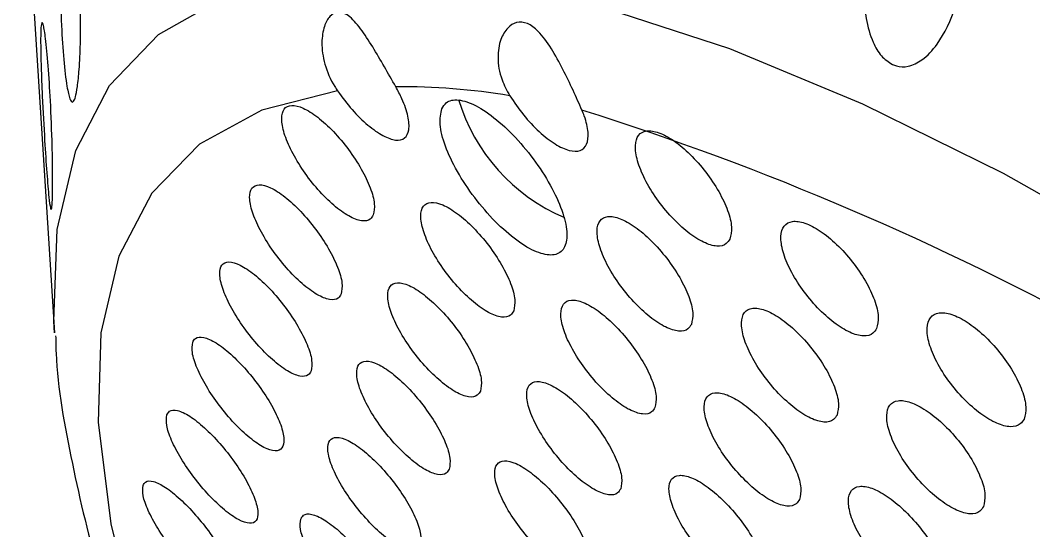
# Model space of a CAD drawing. Extents: x 1076 to 1148, y 508 to 635.
# Drawn here: x 1112.622 to 1113.301, y 555.632 to 555.975 of the extents above; entities that cross this region are included whole.
import ezdxf

# ---------------------------------------------------------------- set-up
doc = ezdxf.new("R2010")
doc.units = 0
doc.header["$MEASUREMENT"] = 0
doc.layers.add('1', color=4, linetype='Continuous')
doc.layers.add('GEOMETRY', color=4, linetype='Continuous', lineweight=25)

# ---------------------------------------------------------------- blocks, each defined once
blk = doc.blocks.new('SUCTION 1235301')
at = {"layer": 'GEOMETRY'}
blk.add_line((-2.16313, 0.07657), (-2.14019, -0.28369), dxfattribs=at)
at = {"layer": 'GEOMETRY', "flags": 128}
for points in [[(-2.14019, -0.28369), (-2.14062, -0.27599), (-2.13847, -0.21438), (-2.12597, -0.16147), (-2.10323, -0.11777), (-2.07049, -0.0837), (-2.02805, -0.05959), (-1.97632, -0.04567), (-1.91579, -0.04207), (-1.84706, -0.04884), (-1.77079, -0.0659), (-1.6877, -0.09309), (-1.59861, -0.13016), (-1.50436, -0.17673), (-1.40586, -0.23237)], [(-1.95047, -0.12152), (-2.0013, -0.1343), (-2.04295, -0.15719), (-2.07502, -0.18995), (-2.09718, -0.23226), (-2.10921, -0.28369), (-2.11098, -0.34373), (-2.10249, -0.41177), (-2.0838, -0.48712)]]:
    blk.add_lwpolyline(points, dxfattribs=at)
at = {"layer": 'GEOMETRY'}
for centre, radius, start, end in [((-1.90866, -0.57028), 0.45162, 80.61806, 90.35508), ((-1.7496, -0.0911), 0.12517, 196.75672, 247.0314), ((-2.36744, -1.97643), 1.93143, 49.74303, 72.50078)]:
    blk.add_arc(centre, radius, start, end, dxfattribs=at)
for points, knots in [([(-1.57862, -0.10377), (-1.5812, -0.10207), (-1.58634, -0.09868), (-1.59257, -0.08772), (-1.59725, -0.07089), (-1.59814, -0.04812), (-1.59413, -0.02166), (-1.58555, 0.00097), (-1.57434, 0.01592), (-1.56436, 0.02251), (-1.55516, 0.02371), (-1.54708, 0.02037), (-1.54037, 0.01325), (-1.53457, 0.00189), (-1.53037, -0.01615), (-1.53034, -0.03996), (-1.53583, -0.06664), (-1.5458, -0.08798), (-1.55769, -0.10076), (-1.56738, -0.10551), (-1.57433, -0.10552), (-1.57774, -0.10413), (-1.57862, -0.10377)], [0, 0, 0, 0, 0.034731, 0.069289, 0.118675, 0.187867, 0.259196, 0.345763, 0.401821, 0.444605, 0.479365, 0.514264, 0.54619, 0.580166, 0.63272, 0.704739, 0.778627, 0.865871, 0.916664, 0.956226, 0.988678, 1, 1, 1, 1]), ([(-2.12666, -0.12704), (-2.1272, -0.12799), (-2.12828, -0.12988), (-2.13011, -0.12683), (-2.13214, -0.11781), (-2.1341, -0.10077), (-2.13571, -0.0764), (-2.13642, -0.0509), (-2.13613, -0.02905), (-2.13526, -0.01494), (-2.134, -0.0058), (-2.13245, -0.00126), (-2.13074, -0.00098), (-2.12875, -0.00486), (-2.12638, -0.01547), (-2.12419, -0.03432), (-2.12272, -0.06021), (-2.12256, -0.08577), (-2.12349, -0.10624), (-2.1247, -0.11848), (-2.12583, -0.12461), (-2.12649, -0.12654), (-2.12666, -0.12704)], [0, 0, 0, 0, 0.034731, 0.069289, 0.118675, 0.187867, 0.259196, 0.345763, 0.401821, 0.444605, 0.479365, 0.514264, 0.54619, 0.580166, 0.63272, 0.704739, 0.778627, 0.865871, 0.916664, 0.956226, 0.988678, 1, 1, 1, 1]), ([(-1.91146, -0.11867), (-1.91399, -0.1142), (-1.91905, -0.10527), (-1.92715, -0.09145), (-1.93517, -0.07908), (-1.94303, -0.0703), (-1.95017, -0.0677), (-1.95582, -0.07086), (-1.95978, -0.07812), (-1.96156, -0.08923), (-1.95975, -0.10344), (-1.95491, -0.1148), (-1.95113, -0.12052), (-1.95047, -0.12152)], [0, 0, 0, 0, 0.096841, 0.193448, 0.296278, 0.404065, 0.502563, 0.587113, 0.671027, 0.765664, 0.871634, 0.977666, 1, 1, 1, 1]), ([(-2.14184, -0.19795), (-2.142, -0.19925), (-2.14232, -0.20184), (-2.14304, -0.20005), (-2.14405, -0.19247), (-2.14536, -0.17685), (-2.1469, -0.15362), (-2.14826, -0.12858), (-2.14916, -0.1065), (-2.1495, -0.09178), (-2.14945, -0.08181), (-2.14906, -0.07629), (-2.1484, -0.07494), (-2.14744, -0.07759), (-2.14602, -0.08675), (-2.14435, -0.10422), (-2.14275, -0.12911), (-2.14176, -0.15439), (-2.1414, -0.17529), (-2.14143, -0.18819), (-2.14163, -0.195), (-2.1418, -0.19735), (-2.14184, -0.19795)], [0, 0, 0, 0, 0.034731, 0.069289, 0.118675, 0.187867, 0.259196, 0.345763, 0.401821, 0.444605, 0.479365, 0.514264, 0.54619, 0.580166, 0.63272, 0.704739, 0.778627, 0.865871, 0.916664, 0.956226, 0.988678, 1, 1, 1, 1]), ([(-1.78668, -0.13438), (-1.78859, -0.13002), (-1.79241, -0.1213), (-1.79953, -0.10662), (-1.80724, -0.09247), (-1.81524, -0.08146), (-1.82328, -0.07553), (-1.83051, -0.07493), (-1.83685, -0.07892), (-1.84168, -0.08701), (-1.84368, -0.09905), (-1.84154, -0.11259), (-1.83695, -0.12114), (-1.83504, -0.1247)], [0, 0, 0, 0, 0.093221, 0.18622, 0.285297, 0.390726, 0.472849, 0.555171, 0.633638, 0.719929, 0.819391, 0.92477, 1, 1, 1, 1]), ([(-1.95047, -0.12152), (-1.9473, -0.1258), (-1.94095, -0.13437), (-1.93009, -0.14491), (-1.91981, -0.15212), (-1.91113, -0.15515), (-1.90505, -0.15373), (-1.90217, -0.14808), (-1.90282, -0.13882), (-1.9063, -0.12842), (-1.91002, -0.12139), (-1.91146, -0.11867)], [0, 0, 0, 0, 0.11725, 0.234523, 0.351146, 0.466673, 0.581355, 0.695808, 0.810733, 0.926629, 1, 1, 1, 1]), ([(-1.88059, -0.13341), (-1.88131, -0.13664), (-1.88277, -0.14308), (-1.87881, -0.15824), (-1.87072, -0.17545), (-1.85894, -0.19329), (-1.84491, -0.20958), (-1.83025, -0.22242), (-1.81669, -0.23032), (-1.80575, -0.23247), (-1.7986, -0.22871), (-1.79598, -0.2195), (-1.79818, -0.20582), (-1.80501, -0.18913), (-1.81577, -0.17125), (-1.82926, -0.15426), (-1.8439, -0.14016), (-1.858, -0.13058), (-1.86984, -0.12665), (-1.87736, -0.12815), (-1.8797, -0.13196), (-1.88059, -0.13341)], [0, 0, 0, 0, 0.053692, 0.107371, 0.161375, 0.215687, 0.270035, 0.324127, 0.377785, 0.431027, 0.484051, 0.537149, 0.590575, 0.644446, 0.698685, 0.753056, 0.807256, 0.861058, 0.914416, 0.967477, 1, 1, 1, 1]), ([(-1.83504, -0.1247), (-1.83209, -0.12908), (-1.82618, -0.13783), (-1.81533, -0.14923), (-1.80454, -0.15763), (-1.79486, -0.16208), (-1.78742, -0.16213), (-1.78297, -0.15786), (-1.782, -0.14971), (-1.78396, -0.14112), (-1.78615, -0.1357), (-1.78668, -0.13438)], [0, 0, 0, 0, 0.121569, 0.243165, 0.364036, 0.483773, 0.602711, 0.721523, 0.840929, 0.96139, 1, 1, 1, 1]), ([(-1.9265, -0.20466), (-1.92603, -0.20234), (-1.92509, -0.19771), (-1.92816, -0.18662), (-1.93419, -0.17393), (-1.94287, -0.16064), (-1.95317, -0.14839), (-1.96389, -0.13859), (-1.97377, -0.1324), (-1.98168, -0.1305), (-1.98676, -0.13302), (-1.9885, -0.13964), (-1.98672, -0.14962), (-1.98159, -0.16191), (-1.97364, -0.17518), (-1.96373, -0.18792), (-1.95301, -0.19862), (-1.94272, -0.20604), (-1.93413, -0.20928), (-1.92873, -0.20841), (-1.92711, -0.20569), (-1.9265, -0.20466)], [0, 0, 0, 0, 0.053437, 0.106861, 0.160614, 0.21479, 0.269177, 0.32347, 0.377399, 0.43086, 0.483958, 0.536953, 0.590147, 0.643756, 0.697815, 0.752168, 0.806524, 0.860586, 0.91419, 0.967379, 1, 1, 1, 1]), ([(-1.68756, -0.22081), (-1.68694, -0.21833), (-1.68572, -0.21337), (-1.68856, -0.20192), (-1.69456, -0.18901), (-1.70341, -0.17575), (-1.71398, -0.16378), (-1.72506, -0.15447), (-1.73535, -0.14889), (-1.74371, -0.14758), (-1.74928, -0.15063), (-1.75144, -0.15771), (-1.74995, -0.16809), (-1.74491, -0.18064), (-1.73685, -0.19396), (-1.72669, -0.2065), (-1.71563, -0.21676), (-1.70495, -0.2236), (-1.69592, -0.22624), (-1.69012, -0.22488), (-1.68826, -0.22193), (-1.68756, -0.22081)], [0, 0, 0, 0, 0.053943, 0.107872, 0.162096, 0.216492, 0.270748, 0.324612, 0.378009, 0.431071, 0.484076, 0.537319, 0.590994, 0.645112, 0.699487, 0.753819, 0.807822, 0.861358, 0.9145, 0.96749, 1, 1, 1, 1]), ([(-1.94807, -0.25766), (-1.94765, -0.2554), (-1.94682, -0.25088), (-1.95, -0.23995), (-1.95612, -0.22738), (-1.96484, -0.21418), (-1.97512, -0.20194), (-1.9858, -0.19207), (-1.99561, -0.18576), (-2.00342, -0.1837), (-2.00837, -0.18606), (-2.00997, -0.19252), (-2.00805, -0.20235), (-2.00283, -0.21451), (-1.99483, -0.22768), (-1.98491, -0.24038), (-1.97423, -0.25112), (-1.964, -0.25865), (-1.9555, -0.26204), (-1.9502, -0.26131), (-1.94866, -0.25867), (-1.94807, -0.25766)], [0, 0, 0, 0, 0.053333, 0.106654, 0.160262, 0.214294, 0.268605, 0.322921, 0.376966, 0.430581, 0.483802, 0.536838, 0.589974, 0.643449, 0.697357, 0.751607, 0.805954, 0.860107, 0.913861, 0.967189, 1, 1, 1, 1]), ([(-1.83243, -0.26904), (-1.83194, -0.26669), (-1.83096, -0.26201), (-1.83403, -0.25089), (-1.84013, -0.23822), (-1.84893, -0.22502), (-1.85936, -0.21291), (-1.87022, -0.2033), (-1.88024, -0.19729), (-1.88828, -0.19553), (-1.89347, -0.19817), (-1.89527, -0.20486), (-1.89351, -0.21489), (-1.88833, -0.22717), (-1.88027, -0.24037), (-1.87023, -0.25298), (-1.85937, -0.26351), (-1.84895, -0.27075), (-1.84023, -0.27383), (-1.83473, -0.27285), (-1.83306, -0.27009), (-1.83243, -0.26904)], [0, 0, 0, 0, 0.053572, 0.107132, 0.160986, 0.215172, 0.269474, 0.32362, 0.377409, 0.430798, 0.483922, 0.537029, 0.590372, 0.644102, 0.698203, 0.752498, 0.806719, 0.860632, 0.914138, 0.967322, 1, 1, 1, 1]), ([(-1.71336, -0.27805), (-1.7128, -0.27563), (-1.71168, -0.27079), (-1.71464, -0.2595), (-1.72073, -0.24672), (-1.7296, -0.23354), (-1.74017, -0.22157), (-1.75121, -0.2122), (-1.76143, -0.20648), (-1.76969, -0.20502), (-1.77512, -0.20792), (-1.77714, -0.21484), (-1.77552, -0.22505), (-1.77038, -0.23747), (-1.76228, -0.25069), (-1.75211, -0.2632), (-1.74109, -0.27351), (-1.73047, -0.28046), (-1.72152, -0.28324), (-1.71582, -0.28203), (-1.71404, -0.27915), (-1.71336, -0.27805)], [0, 0, 0, 0, 0.0538085, 0.1076053, 0.161679, 0.2159667, 0.2702053, 0.3241507, 0.3776907, 0.4308938, 0.4839754, 0.5371998, 0.5907687, 0.6447361, 0.6989834, 0.7532665, 0.8073225, 0.8609894, 0.9142801, 0.9673721, 1, 1, 1, 1]), ([(-1.5892, -0.28089), (-1.58857, -0.27839), (-1.5873, -0.27338), (-1.59015, -0.2619), (-1.59621, -0.24903), (-1.60516, -0.23586), (-1.61586, -0.22404), (-1.62707, -0.21491), (-1.6375, -0.20949), (-1.646, -0.20831), (-1.65168, -0.21147), (-1.65392, -0.21863), (-1.65245, -0.22905), (-1.64736, -0.24159), (-1.63921, -0.25484), (-1.62892, -0.26724), (-1.61774, -0.27733), (-1.60692, -0.284), (-1.59775, -0.28649), (-1.59183, -0.28503), (-1.58993, -0.28203), (-1.5892, -0.28089)], [0, 0, 0, 0, 0.054051, 0.108091, 0.162367, 0.216713, 0.270837, 0.324548, 0.377838, 0.430886, 0.483973, 0.537359, 0.591178, 0.645375, 0.699732, 0.753952, 0.807801, 0.861211, 0.914307, 0.967352, 1, 1, 1, 1]), ([(-1.96822, -0.30925), (-1.96786, -0.30705), (-1.96713, -0.30263), (-1.97044, -0.29185), (-1.97664, -0.27941), (-1.9854, -0.26629), (-1.99566, -0.25407), (-2.00629, -0.24414), (-2.01603, -0.2377), (-2.02374, -0.23548), (-2.02857, -0.23768), (-2.03002, -0.24398), (-2.02797, -0.25367), (-2.02264, -0.2657), (-2.01459, -0.27877), (-2.00468, -0.29143), (-1.99403, -0.30221), (-1.98387, -0.30985), (-1.97546, -0.31338), (-1.97026, -0.3128), (-1.96879, -0.31024), (-1.96822, -0.30925)], [0, 0, 0, 0, 0.0532421, 0.1064754, 0.1599473, 0.2138357, 0.2680569, 0.3223796, 0.3765234, 0.4302866, 0.4836385, 0.5367307, 0.589825, 0.643179, 0.6969389, 0.7510765, 0.805398, 0.8596246, 0.913518, 0.9669894, 1, 1, 1, 1]), ([(-1.85472, -0.32277), (-1.85429, -0.32048), (-1.85341, -0.31591), (-1.85661, -0.30495), (-1.86279, -0.2924), (-1.87162, -0.27928), (-1.88204, -0.26719), (-1.89286, -0.2575), (-1.9028, -0.25137), (-1.91074, -0.24946), (-1.9158, -0.25193), (-1.91747, -0.25847), (-1.91556, -0.26835), (-1.91029, -0.2805), (-1.90218, -0.2936), (-1.89214, -0.30617), (-1.88131, -0.31675), (-1.87095, -0.32409), (-1.86232, -0.32732), (-1.85692, -0.32648), (-1.85533, -0.32379), (-1.85472, -0.32277)], [0, 0, 0, 0, 0.053467, 0.106924, 0.16064, 0.214699, 0.268941, 0.323122, 0.377025, 0.430556, 0.483787, 0.53692, 0.590198, 0.643798, 0.697762, 0.751971, 0.806198, 0.860205, 0.913851, 0.967159, 1, 1, 1, 1]), ([(-1.73775, -0.33388), (-1.73724, -0.33151), (-1.73622, -0.32678), (-1.7393, -0.31565), (-1.74547, -0.303), (-1.75438, -0.2899), (-1.76494, -0.27794), (-1.77594, -0.26849), (-1.78609, -0.26266), (-1.79425, -0.26104), (-1.79955, -0.26378), (-1.80143, -0.27054), (-1.79967, -0.2806), (-1.79443, -0.29288), (-1.78628, -0.30601), (-1.77611, -0.31848), (-1.76512, -0.32884), (-1.75456, -0.33591), (-1.74571, -0.33883), (-1.7401, -0.33775), (-1.7384, -0.33495), (-1.73775, -0.33388)], [0, 0, 0, 0, 0.053689, 0.107368, 0.161301, 0.215479, 0.269687, 0.323696, 0.377364, 0.430703, 0.483868, 0.537089, 0.590569, 0.644399, 0.69852, 0.752745, 0.806837, 0.860617, 0.914048, 0.967245, 1, 1, 1, 1]), ([(-1.61573, -0.33886), (-1.61515, -0.33642), (-1.61398, -0.33152), (-1.61695, -0.32021), (-1.6231, -0.30746), (-1.63209, -0.29437), (-1.64278, -0.28255), (-1.65395, -0.27336), (-1.66431, -0.26781), (-1.67271, -0.26648), (-1.67826, -0.26949), (-1.68035, -0.27649), (-1.67874, -0.28674), (-1.67356, -0.29914), (-1.66536, -0.3123), (-1.65507, -0.32467), (-1.64391, -0.33481), (-1.63315, -0.34159), (-1.62407, -0.34422), (-1.61826, -0.34291), (-1.61643, -0.33998), (-1.61573, -0.33886)], [0, 0, 0, 0, 0.053916, 0.107822, 0.161956, 0.216209, 0.270334, 0.324136, 0.377568, 0.430745, 0.483893, 0.537246, 0.590951, 0.645002, 0.699245, 0.753435, 0.80735, 0.860892, 0.914128, 0.967259, 1, 1, 1, 1]), ([(-1.49038, -0.34159), (-1.48973, -0.33906), (-1.48842, -0.33401), (-1.49128, -0.32252), (-1.49741, -0.30968), (-1.50646, -0.29662), (-1.51728, -0.28495), (-1.52862, -0.27599), (-1.53919, -0.27072), (-1.54783, -0.26967), (-1.55362, -0.27293), (-1.55594, -0.28016), (-1.55447, -0.29061), (-1.54934, -0.30314), (-1.54109, -0.31631), (-1.53069, -0.32857), (-1.51937, -0.33849), (-1.50842, -0.345), (-1.49911, -0.34735), (-1.49308, -0.3458), (-1.49113, -0.34275), (-1.49038, -0.34159)], [0, 0, 0, 0, 0.054141, 0.108273, 0.162578, 0.216857, 0.270846, 0.324414, 0.377618, 0.430673, 0.483855, 0.537384, 0.591331, 0.645587, 0.699905, 0.754006, 0.807708, 0.861008, 0.914081, 0.967196, 1, 1, 1, 1]), ([(-2.13941, -0.28565), (-2.13936, -0.28953), (-2.139, -0.31708), (-2.12873, -0.37097), (-2.11548, -0.42975), (-2.10298, -0.46515), (-2.09993, -0.47379)], [0, 0, 0, 0, 0.06616, 0.469864, 0.870661, 1, 1, 1, 1]), ([(-2.04756, -0.29004), (-2.04788, -0.29219), (-2.04851, -0.2965), (-2.04507, -0.30713), (-2.03878, -0.31946), (-2.02999, -0.33249), (-2.01974, -0.3447), (-2.00915, -0.35468), (-1.99949, -0.36124), (-1.99188, -0.36362), (-1.98718, -0.36159), (-1.98587, -0.35544), (-1.98806, -0.3459), (-1.99349, -0.334), (-2.0016, -0.32103), (-2.01151, -0.30841), (-2.02212, -0.29759), (-2.03221, -0.28985), (-2.04053, -0.28616), (-2.04563, -0.28659), (-2.04703, -0.28909), (-2.04756, -0.29004)], [0, 0, 0, 0, 0.053165, 0.106324, 0.15967, 0.213414, 0.267535, 0.321846, 0.376073, 0.429977, 0.483466, 0.536629, 0.5897, 0.642946, 0.696559, 0.750575, 0.804854, 0.859137, 0.913162, 0.966779, 1, 1, 1, 1]), ([(-1.87561, -0.37509), (-1.87522, -0.37285), (-1.87444, -0.36839), (-1.87777, -0.35758), (-1.88404, -0.34516), (-1.89291, -0.33212), (-1.90331, -0.32004), (-1.91408, -0.31029), (-1.92396, -0.30404), (-1.93179, -0.30198), (-1.93673, -0.30429), (-1.93825, -0.31067), (-1.93621, -0.32039), (-1.93083, -0.33241), (-1.92267, -0.34542), (-1.91263, -0.35796), (-1.90184, -0.36857), (-1.89154, -0.37602), (-1.883, -0.37939), (-1.8777, -0.3787), (-1.87619, -0.37608), (-1.87561, -0.37509)], [0, 0, 0, 0, 0.053376, 0.106744, 0.160332, 0.214262, 0.268432, 0.322631, 0.376634, 0.430301, 0.483645, 0.536818, 0.590047, 0.643531, 0.69736, 0.751475, 0.80569, 0.859774, 0.913552, 0.966986, 1, 1, 1, 1]), ([(-1.76072, -0.38829), (-1.76026, -0.38598), (-1.75934, -0.38136), (-1.76255, -0.37038), (-1.76881, -0.35786), (-1.77775, -0.34483), (-1.7883, -0.33288), (-1.79925, -0.32337), (-1.80933, -0.31741), (-1.8174, -0.31565), (-1.82257, -0.31823), (-1.82429, -0.32483), (-1.8224, -0.33474), (-1.81707, -0.34688), (-1.80886, -0.35991), (-1.79869, -0.37236), (-1.78773, -0.38276), (-1.77723, -0.38993), (-1.76847, -0.393), (-1.76297, -0.39206), (-1.76134, -0.38933), (-1.76072, -0.38829)], [0, 0, 0, 0, 0.053584, 0.107159, 0.160962, 0.215029, 0.269194, 0.323249, 0.37703, 0.430499, 0.483754, 0.536986, 0.590393, 0.644099, 0.698097, 0.752254, 0.806364, 0.860241, 0.913803, 0.967108, 1, 1, 1, 1]), ([(-1.64084, -0.39542), (-1.64031, -0.39302), (-1.63925, -0.38824), (-1.64234, -0.37709), (-1.64858, -0.36447), (-1.65759, -0.35146), (-1.66828, -0.33964), (-1.67941, -0.33037), (-1.6897, -0.32471), (-1.698, -0.32323), (-1.70341, -0.32608), (-1.70536, -0.33292), (-1.70361, -0.34302), (-1.69833, -0.35528), (-1.69008, -0.36834), (-1.67979, -0.38068), (-1.66866, -0.39088), (-1.65797, -0.39776), (-1.64898, -0.40054), (-1.64327, -0.39935), (-1.64151, -0.3965), (-1.64084, -0.39542)], [0, 0, 0, 0, 0.0537962, 0.1075833, 0.1615837, 0.2157432, 0.2698548, 0.3237314, 0.3772909, 0.4305921, 0.4838063, 0.5371404, 0.5907488, 0.6446676, 0.6987984, 0.7529476, 0.8069119, 0.8605702, 0.9139379, 0.9671575, 1, 1, 1, 1]), ([(-1.51759, -0.40024), (-1.51699, -0.39777), (-1.51578, -0.39284), (-1.51876, -0.38151), (-1.52498, -0.3688), (-1.53406, -0.35581), (-1.54488, -0.34414), (-1.55618, -0.33511), (-1.56668, -0.32972), (-1.57522, -0.32852), (-1.58088, -0.33163), (-1.58304, -0.33869), (-1.58144, -0.34898), (-1.57621, -0.36137), (-1.56791, -0.37444), (-1.55751, -0.38668), (-1.54622, -0.39666), (-1.53533, -0.40327), (-1.52611, -0.40577), (-1.52018, -0.40435), (-1.51831, -0.40138), (-1.51759, -0.40024)], [0, 0, 0, 0, 0.054006, 0.108003, 0.162174, 0.216376, 0.270382, 0.324052, 0.377397, 0.430569, 0.483795, 0.537275, 0.591103, 0.645218, 0.699436, 0.753523, 0.807304, 0.860739, 0.913943, 0.967128, 1, 1, 1, 1]), ([(-2.0649, -0.3388), (-2.06516, -0.3409), (-2.06569, -0.3451), (-2.06213, -0.35559), (-2.05575, -0.3678), (-2.04692, -0.38075), (-2.03667, -0.39293), (-2.02614, -0.40297), (-2.01656, -0.40964), (-2.00905, -0.41218), (-2.00447, -0.41032), (-2.00331, -0.40433), (-2.00563, -0.39493), (-2.01117, -0.38315), (-2.01933, -0.37027), (-2.02925, -0.3577), (-2.03982, -0.34685), (-2.04984, -0.33901), (-2.05806, -0.33517), (-2.06307, -0.33546), (-2.06439, -0.33788), (-2.0649, -0.3388)], [0, 0, 0, 0, 0.0531025, 0.1062009, 0.1594302, 0.2130282, 0.2670364, 0.3213183, 0.3756141, 0.4296549, 0.4832854, 0.5365347, 0.5895983, 0.6427486, 0.6962184, 0.7501044, 0.8043242, 0.8586469, 0.9127922, 0.9665575, 1, 1, 1, 1]), ([(-1.89508, -0.42599), (-1.89474, -0.42381), (-1.89407, -0.41945), (-1.89752, -0.40879), (-1.90388, -0.39649), (-1.91279, -0.38353), (-1.92318, -0.37147), (-1.93391, -0.36167), (-1.9437, -0.3553), (-1.95143, -0.35308), (-1.95624, -0.35522), (-1.95762, -0.36145), (-1.95544, -0.37103), (-1.94996, -0.38292), (-1.94175, -0.39584), (-1.9317, -0.40833), (-1.92095, -0.41898), (-1.91072, -0.42653), (-1.90228, -0.43005), (-1.89707, -0.4295), (-1.89563, -0.42696), (-1.89508, -0.42599)], [0, 0, 0, 0, 0.053299, 0.106593, 0.160062, 0.213863, 0.267949, 0.322148, 0.376234, 0.430032, 0.483495, 0.536724, 0.589921, 0.643301, 0.696997, 0.751009, 0.805196, 0.85934, 0.91324, 0.966802, 1, 1, 1, 1]), ([(-1.78228, -0.44128), (-1.78187, -0.43903), (-1.78105, -0.43451), (-1.78439, -0.42369), (-1.79073, -0.41129), (-1.79971, -0.39834), (-1.81025, -0.3864), (-1.82116, -0.37684), (-1.83117, -0.37076), (-1.83913, -0.36884), (-1.84417, -0.37126), (-1.84575, -0.37771), (-1.84372, -0.38747), (-1.83829, -0.39948), (-1.83003, -0.41241), (-1.81986, -0.42483), (-1.80893, -0.43527), (-1.7985, -0.44254), (-1.78983, -0.44575), (-1.78443, -0.44495), (-1.78287, -0.4423), (-1.78228, -0.44128)], [0, 0, 0, 0, 0.053493, 0.106979, 0.160662, 0.214616, 0.268726, 0.322809, 0.376688, 0.430282, 0.483633, 0.536891, 0.590243, 0.643836, 0.697713, 0.751793, 0.805905, 0.859862, 0.913546, 0.966961, 1, 1, 1, 1]), ([(-1.66454, -0.45055), (-1.66406, -0.44821), (-1.66309, -0.44354), (-1.66632, -0.43254), (-1.67263, -0.42005), (-1.68169, -0.40711), (-1.69237, -0.39531), (-1.70346, -0.38597), (-1.71367, -0.38019), (-1.72187, -0.37856), (-1.72715, -0.38125), (-1.72895, -0.38793), (-1.72707, -0.39788), (-1.72169, -0.41001), (-1.71339, -0.42297), (-1.70309, -0.43529), (-1.69199, -0.44552), (-1.68136, -0.45252), (-1.67247, -0.45543), (-1.66686, -0.45439), (-1.66518, -0.45161), (-1.66454, -0.45055)], [0, 0, 0, 0, 0.053691, 0.107373, 0.161251, 0.215315, 0.269401, 0.323334, 0.377006, 0.430426, 0.483713, 0.537043, 0.590572, 0.644371, 0.698392, 0.752491, 0.806487, 0.860245, 0.913735, 0.967047, 1, 1, 1, 1]), ([(-2.08082, -0.38615), (-2.08104, -0.3882), (-2.08146, -0.39229), (-2.07777, -0.40263), (-2.0713, -0.41472), (-2.06243, -0.4276), (-2.0522, -0.43976), (-2.04172, -0.44984), (-2.03221, -0.45664), (-2.02481, -0.45933), (-2.02036, -0.45764), (-2.01933, -0.4518), (-2.0218, -0.44254), (-2.02744, -0.43089), (-2.03566, -0.4181), (-2.04558, -0.40557), (-2.05611, -0.3947), (-2.06606, -0.38676), (-2.07418, -0.38277), (-2.07909, -0.38291), (-2.08034, -0.38525), (-2.08082, -0.38615)], [0, 0, 0, 0, 0.0530539, 0.1061064, 0.1592286, 0.2126793, 0.2665632, 0.3207985, 0.3751476, 0.4293183, 0.4830971, 0.536447, 0.5895204, 0.6425871, 0.6959161, 0.7496639, 0.8038084, 0.8581531, 0.9124094, 0.9663248, 1, 1, 1, 1]), ([(-1.54338, -0.45747), (-1.54283, -0.45506), (-1.54172, -0.45023), (-1.54483, -0.43906), (-1.55113, -0.42648), (-1.56025, -0.41357), (-1.57106, -0.4019), (-1.58232, -0.3928), (-1.59275, -0.38729), (-1.60118, -0.38595), (-1.60671, -0.3889), (-1.60873, -0.39581), (-1.60699, -0.40594), (-1.60166, -0.41819), (-1.59332, -0.43117), (-1.5829, -0.44338), (-1.57164, -0.4534), (-1.56081, -0.46013), (-1.55169, -0.46276), (-1.54587, -0.46148), (-1.54407, -0.45858), (-1.54338, -0.45747)], [0, 0, 0, 0, 0.053886, 0.107764, 0.16181, 0.215934, 0.269943, 0.323697, 0.377167, 0.430452, 0.483728, 0.537176, 0.5909, 0.644887, 0.699007, 0.753071, 0.806913, 0.860467, 0.913793, 0.967052, 1, 1, 1, 1]), ([(-1.97513, -0.40857), (-1.97541, -0.41069), (-1.97598, -0.41494), (-1.9724, -0.42545), (-1.96595, -0.43763), (-1.957, -0.45051), (-1.94662, -0.46255), (-1.93594, -0.47241), (-1.92623, -0.4789), (-1.9186, -0.48128), (-1.91393, -0.4793), (-1.9127, -0.47324), (-1.91501, -0.46381), (-1.92061, -0.45204), (-1.92888, -0.43923), (-1.93893, -0.42677), (-1.94964, -0.41609), (-1.9598, -0.40844), (-1.96814, -0.40476), (-1.97324, -0.40517), (-1.97461, -0.40763), (-1.97513, -0.40857)], [0, 0, 0, 0, 0.0532343, 0.1064645, 0.159821, 0.2134876, 0.2674755, 0.3216556, 0.3758124, 0.4297387, 0.4833304, 0.5366325, 0.5898159, 0.6431007, 0.6966622, 0.7505569, 0.8046974, 0.8588864, 0.9129028, 0.9666017, 1, 1, 1, 1])]:
    blk.add_open_spline(points, degree=3, knots=knots, dxfattribs=at)
blk = doc.blocks.new('2026 TX')
at = {"layer": '1', "color": 3}
blk.add_blockref('SUCTION 1235301', (39.02225, 36.25517), dxfattribs=at)

msp = doc.modelspace()

# ---------------------------------------------------------------- block references
at = {"layer": '1'}
msp.add_blockref('2026 TX', (1075.76246, 519.79368), dxfattribs=at)

doc.saveas('drawing.dxf')
